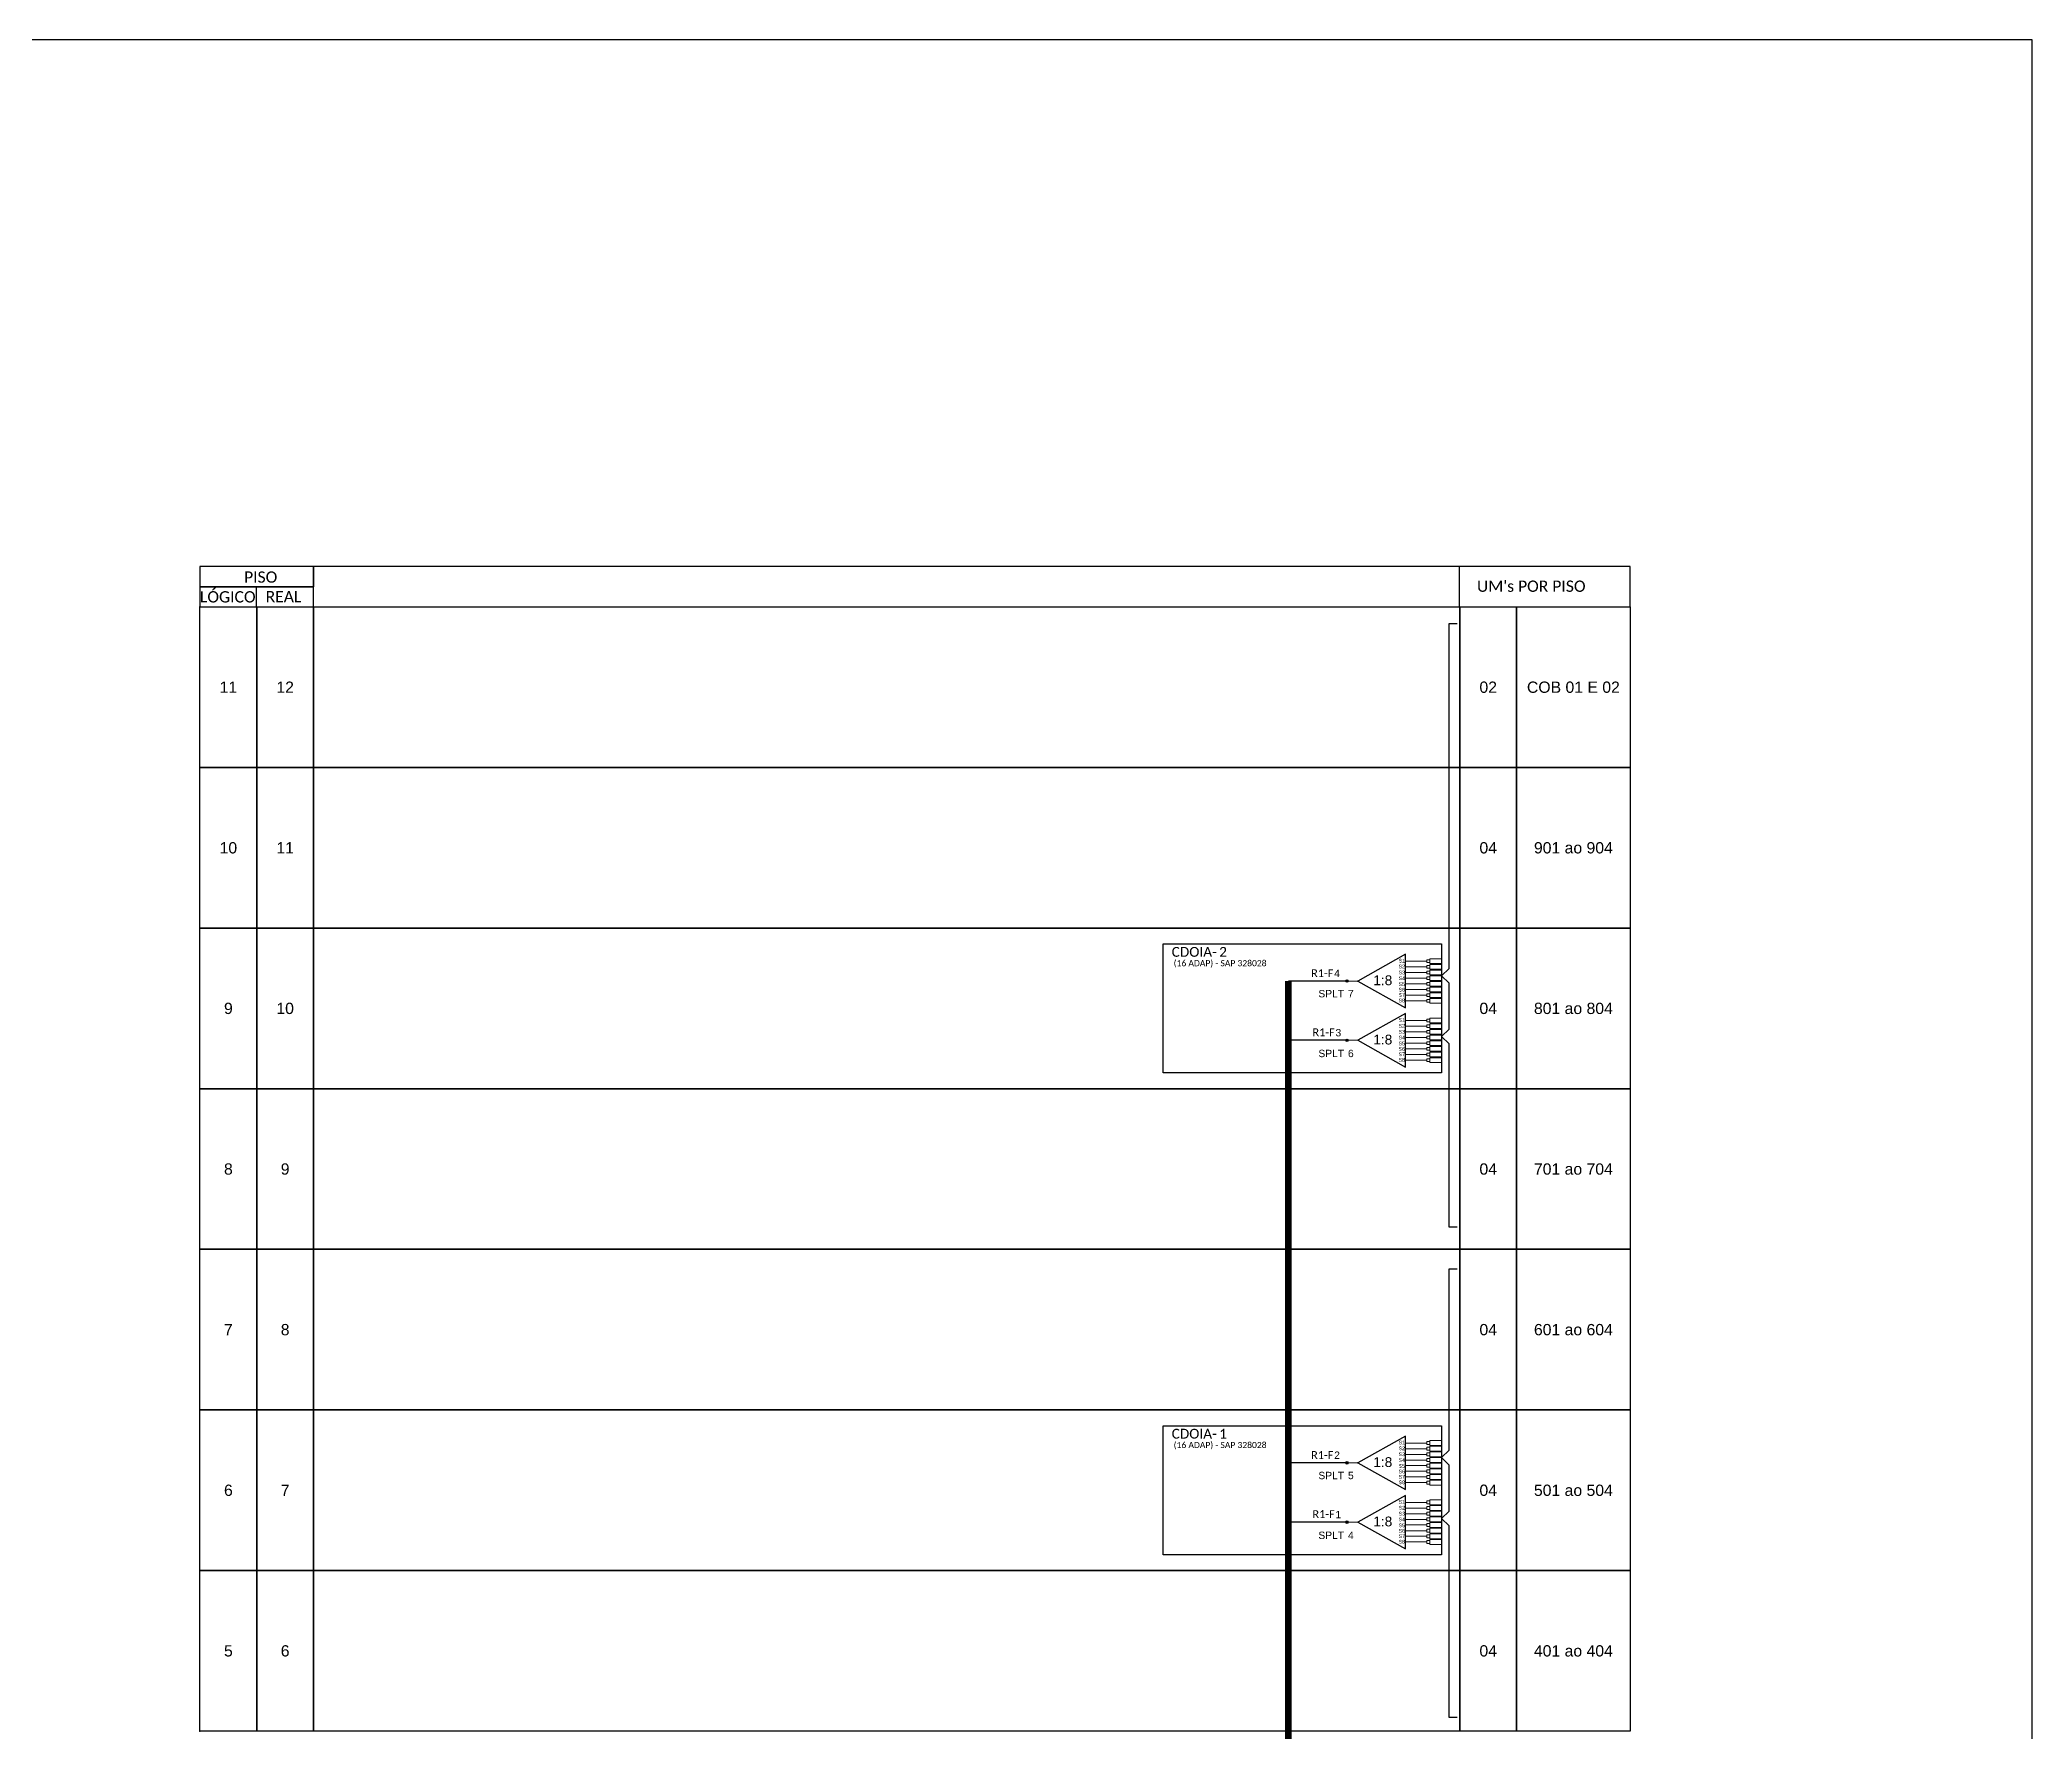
# Model space of a CAD drawing. Extents: x -89 to 1777, y 705 to 1299.
# Drawn here: x 1370.7 to 1776.7, y 954.2 to 1299 of the extents above; entities that cross this region are included whole.
import ezdxf
from ezdxf.enums import TextEntityAlignment as Align

# ---------------------------------------------------------------- set-up
doc = ezdxf.new("R2010")
doc.units = 0
doc.styles.add('ARIAL', font='arial.ttf')
doc.styles.add('WMF-Calibri0', font='calibri.ttf')

# ---------------------------------------------------------------- blocks, each defined once
blk = doc.blocks.new('SPLT_1-8_SC-APC')
at = {"color": 1}
blk.add_lwpolyline([(-7.37, -2.1), (-17.04, -7.55), (-7.37, -13), (-7.37, -2.1)], dxfattribs=at)
at = {"color": 3, "lineweight": 0}
for points in [[(-2.99, -3.51), (-7.37, -3.51)], [(-2.41, -3.02), (-2.41, -4)], [(-2.41, -3.02), (0, -3.02)], [(-2.41, -4), (0, -4)], [(-7.37, -4.66), (-2.99, -4.66)], [(-7.37, -5.82), (-2.99, -5.82)], [(-7.37, -6.97), (-2.99, -6.97)], [(-2.41, -4.17), (-2.41, -5.16)], [(-2.41, -4.17), (0, -4.17)], [(-2.41, -5.16), (0, -5.16)], [(-2.41, -5.32), (-2.41, -6.31)], [(-2.41, -5.32), (0, -5.32)], [(-2.41, -6.31), (0, -6.31)], [(-2.41, -6.48), (-2.41, -7.46)], [(-2.41, -6.48), (0, -6.48)], [(-2.41, -7.46), (0, -7.46)], [(-2.41, -7.63), (-2.41, -8.62)], [(-2.41, -7.63), (0, -7.63)], [(-7.37, -8.12), (-2.99, -8.12)], [(-7.37, -9.28), (-2.99, -9.28)], [(-7.37, -10.43), (-2.99, -10.43)], [(-7.37, -11.58), (-2.99, -11.58)], [(-2.41, -8.62), (0, -8.62)], [(-2.41, -8.78), (-2.41, -9.77)], [(-2.41, -8.78), (0, -8.78)], [(-2.41, -9.77), (0, -9.77)], [(-2.41, -9.94), (-2.41, -10.92)], [(-2.41, -9.94), (0, -9.94)], [(-2.41, -10.92), (0, -10.92)], [(-2.41, -11.09), (-2.41, -12.08)], [(-2.41, -11.09), (0, -11.09)], [(-2.41, -12.08), (0, -12.08)]]:
    blk.add_lwpolyline(points, dxfattribs=at)
for points in [[(-2.99, -3.22), (-2.41, -3.22), (-2.41, -3.8), (-2.99, -3.8)], [(-2.99, -4.38), (-2.41, -4.38), (-2.41, -4.95), (-2.99, -4.95)], [(-2.99, -5.53), (-2.41, -5.53), (-2.41, -6.1), (-2.99, -6.1)], [(-2.99, -6.68), (-2.41, -6.68), (-2.41, -7.26), (-2.99, -7.26)], [(-2.99, -7.84), (-2.41, -7.84), (-2.41, -8.41), (-2.99, -8.41)], [(-2.99, -8.99), (-2.41, -8.99), (-2.41, -9.56), (-2.99, -9.56)], [(-2.99, -10.14), (-2.41, -10.14), (-2.41, -10.72), (-2.99, -10.72)], [(-2.99, -11.3), (-2.41, -11.3), (-2.41, -11.87), (-2.99, -11.87)]]:
    blk.add_lwpolyline(points, close=True, dxfattribs=at)
at = {"color": 1, "lineweight": 0}
blk.add_lwpolyline([(-17.04, -7.55), (-19.26, -7.55)], dxfattribs=at)
at = {"color": 1, "style": 'ARIAL'}
for s, height, p in [('S1', 0.75, (-8.74, -3.78)), ('1:8', 2, (-13.91, -8.4)), ('S2', 0.75, (-8.74, -4.97)), ('S3', 0.75, (-8.74, -6.18)), ('S4', 0.75, (-8.74, -7.36)), ('S5', 0.75, (-8.74, -8.57)), ('S6', 0.75, (-8.74, -9.69)), ('S7', 0.75, (-8.74, -10.78)), ('S8', 0.75, (-8.74, -11.9))]:
    blk.add_text(s, height=height, dxfattribs=at).set_placement(p)

msp = doc.modelspace()

# ---------------------------------------------------------------- hatches: boundary and pattern name
h = msp.add_hatch(color=3)
h.dxf.hatch_style = 1
edge = h.paths.add_edge_path()
edge.add_arc((1637.11, 1107.15), 0.256, 0, 360)
h = msp.add_hatch(color=3)
h.dxf.hatch_style = 1
edge = h.paths.add_edge_path()
edge.add_arc((1637.11, 1095.06), 0.256, 0, 360)
h = msp.add_hatch(color=3)
h.dxf.hatch_style = 1
edge = h.paths.add_edge_path()
edge.add_arc((1637.11, 1008.92), 0.256, 0, 360)
h = msp.add_hatch(color=3)
h.dxf.hatch_style = 1
edge = h.paths.add_edge_path()
edge.add_arc((1637.11, 996.83), 0.256, 0, 360)

# ---------------------------------------------------------------- linework, layer by layer
for points in [[(938.18, 705.02), (1776.75, 705.02), (1776.75, 1299.02), (938.18, 1299.02), (938.18, 705.02)], [(1426.45, 1183.42), (1694.82, 1183.42), (1694.82, 1191.65), (1426.45, 1191.65), (1426.45, 1191.65), (1426.45, 1187.54)], [(1660.07, 1183.42), (1660.07, 1191.65)], [(1414.88, 1183.42), (1414.88, 1187.54)]]:
    msp.add_lwpolyline(points)
for points in [[(1403.31, 1187.54), (1426.45, 1187.54), (1426.45, 1191.65), (1403.31, 1191.65)], [(1403.31, 1183.42), (1426.45, 1183.42), (1426.45, 1187.54), (1403.31, 1187.54)], [(1403.34, 1183.42), (1414.91, 1183.42), (1414.91, 1150.68), (1403.34, 1150.68)], [(1414.91, 1183.42), (1426.49, 1183.42), (1426.49, 1150.68), (1414.91, 1150.68)], [(1426.49, 1183.42), (1660.1, 1183.42), (1660.1, 1150.68), (1426.49, 1150.68)], [(1660.1, 1183.42), (1671.67, 1183.42), (1671.67, 1150.68), (1660.1, 1150.68)], [(1671.67, 1183.42), (1694.82, 1183.42), (1694.82, 1150.68), (1671.67, 1150.68)], [(1403.34, 1150.68), (1414.91, 1150.68), (1414.91, 1117.94), (1403.34, 1117.94)], [(1414.91, 1150.68), (1426.49, 1150.68), (1426.49, 1117.94), (1414.91, 1117.94)], [(1426.49, 1150.68), (1660.1, 1150.68), (1660.1, 1117.94), (1426.49, 1117.94)], [(1660.1, 1150.68), (1671.67, 1150.68), (1671.67, 1117.94), (1660.1, 1117.94)], [(1671.67, 1150.68), (1694.82, 1150.68), (1694.82, 1117.94), (1671.67, 1117.94)], [(1403.34, 1117.94), (1414.91, 1117.94), (1414.91, 1085.19), (1403.34, 1085.19)], [(1414.91, 1117.94), (1426.49, 1117.94), (1426.49, 1085.19), (1414.91, 1085.19)], [(1426.49, 1117.94), (1660.1, 1117.94), (1660.1, 1085.19), (1426.49, 1085.19)], [(1660.1, 1117.94), (1671.67, 1117.94), (1671.67, 1085.19), (1660.1, 1085.19)], [(1671.67, 1117.94), (1694.82, 1117.94), (1694.82, 1085.19), (1671.67, 1085.19)], [(1403.34, 1085.19), (1414.91, 1085.19), (1414.91, 1052.45), (1403.34, 1052.45)], [(1414.91, 1085.19), (1426.49, 1085.19), (1426.49, 1052.45), (1414.91, 1052.45)], [(1426.49, 1085.19), (1660.1, 1085.19), (1660.1, 1052.45), (1426.49, 1052.45)], [(1660.1, 1085.19), (1671.67, 1085.19), (1671.67, 1052.45), (1660.1, 1052.45)], [(1671.67, 1085.19), (1694.82, 1085.19), (1694.82, 1052.45), (1671.67, 1052.45)], [(1403.34, 1052.45), (1414.91, 1052.45), (1414.91, 1019.71), (1403.34, 1019.71)], [(1414.91, 1052.45), (1426.49, 1052.45), (1426.49, 1019.71), (1414.91, 1019.71)], [(1426.49, 1052.45), (1660.1, 1052.45), (1660.1, 1019.71), (1426.49, 1019.71)], [(1660.1, 1052.45), (1671.67, 1052.45), (1671.67, 1019.71), (1660.1, 1019.71)], [(1671.67, 1052.45), (1694.82, 1052.45), (1694.82, 1019.71), (1671.67, 1019.71)], [(1403.34, 1019.71), (1414.91, 1019.71), (1414.91, 986.96), (1403.34, 986.96)], [(1414.91, 1019.71), (1426.49, 1019.71), (1426.49, 986.96), (1414.91, 986.96)], [(1426.49, 1019.71), (1660.1, 1019.71), (1660.1, 986.96), (1426.49, 986.96)], [(1660.1, 1019.71), (1671.67, 1019.71), (1671.67, 986.96), (1660.1, 986.96)], [(1671.67, 1019.71), (1694.82, 1019.71), (1694.82, 986.96), (1671.67, 986.96)], [(1403.34, 986.96), (1414.91, 986.96), (1414.91, 954.22), (1403.34, 954.22)], [(1414.91, 986.96), (1426.49, 986.96), (1426.49, 954.22), (1414.91, 954.22)], [(1426.49, 986.96), (1660.1, 986.96), (1660.1, 954.22), (1426.49, 954.22)], [(1660.1, 986.96), (1671.67, 986.96), (1671.67, 954.22), (1660.1, 954.22)], [(1671.67, 986.96), (1694.82, 986.96), (1694.82, 954.22), (1671.67, 954.22)]]:
    msp.add_lwpolyline(points, close=True)
at = {"color": 3}
for points in [[(1659.59, 1057), (1657.94, 1057), (1657.94, 1088.65), (1657.94, 1088.65), (1657.94, 1094.31), (1656.37, 1095.82), (1657.94, 1097.32), (1657.94, 1101.05), (1657.94, 1101.05), (1657.94, 1106.72), (1656.37, 1108.22), (1657.94, 1109.73), (1657.94, 1180), (1659.59, 1180)], [(1659.59, 957), (1657.94, 957), (1657.94, 990.42), (1657.94, 990.42), (1657.94, 996.08), (1656.37, 997.58), (1657.94, 999.09), (1657.94, 1002.82), (1657.94, 1002.82), (1657.94, 1008.48), (1656.37, 1009.99), (1657.94, 1011.5), (1657.94, 1048.5), (1659.59, 1048.5)]]:
    msp.add_lwpolyline(points, dxfattribs=at)
at = {"color": 1}
for points in [[(1656.37, 1090.81), (1656.37, 1090.81), (1656.37, 1088.43), (1599.63, 1088.43), (1599.63, 1114.7), (1603.24, 1114.7)], [(1656.37, 992.58), (1656.37, 992.58), (1656.37, 990.2), (1599.63, 990.2), (1599.63, 1016.47), (1603.24, 1016.47)]]:
    msp.add_lwpolyline(points, dxfattribs=at)
for points in [[(1599.63, 1114.7), (1656.37, 1114.7), (1656.37, 1088.43), (1599.63, 1088.43)], [(1599.63, 1016.47), (1656.37, 1016.47), (1656.37, 990.2), (1599.63, 990.2)]]:
    msp.add_lwpolyline(points, close=True, dxfattribs=at)
at = {"color": 5, "const_width": 1.36}
msp.add_lwpolyline([(1625.16, 1107.15), (1625.16, 894.5), (1597.99, 894.5), (1597.99, 880.83)], dxfattribs=at)
at = {"color": 5}
for points in [[(1637.11, 1107.15), (1625.16, 1107.15)], [(1637.11, 1095.06), (1625.16, 1095.06)], [(1637.11, 1008.92), (1625.16, 1008.92)], [(1637.11, 996.83), (1625.16, 996.83)]]:
    msp.add_lwpolyline(points, dxfattribs=at)
at = {"color": 3}
for centre in [(1637.11, 1107.15), (1637.11, 1095.06), (1637.11, 1008.92), (1637.11, 996.83)]:
    msp.add_circle(centre, 0.256, dxfattribs=at)
for p in [(1403.34, 1183.42), (1403.34, 1150.68), (1403.34, 1117.94), (1639.34, 1107.15), (1403.34, 1085.19), (1403.34, 1052.45), (1403.34, 1019.71), (1639.34, 1008.92), (1403.34, 986.96), (1403.34, 954.22)]:
    msp.add_point(p)

# ---------------------------------------------------------------- block references
for p in [(1656.37, 1114.7), (1656.37, 1102.61), (1656.37, 1016.47), (1656.37, 1004.37)]:
    msp.add_blockref('SPLT_1-8_SC-APC', p, dxfattribs=at)

# ---------------------------------------------------------------- texts
at = {"style": 'WMF-Calibri0'}
for s, p in [('     PISO', (1408.27, 1188.35)), ('  LÓGICO', (1401.72, 1184.32)), ('    REAL', (1413.48, 1184.37)), ("UM's POR PISO", (1663.6, 1186.49))]:
    msp.add_text(s, height=2.3, dxfattribs=at).set_placement(p)
at = {"style": 'ARIAL'}
for s, p in [('11', (1409.13, 1167.05)), ('12', (1420.7, 1167.05)), ('02', (1665.89, 1167.05)), ('COB 01 E 02', (1683.25, 1167.05)), ('10', (1409.13, 1134.31)), ('11', (1420.7, 1134.31)), ('04', (1665.89, 1134.31)), ('901 ao 904', (1683.25, 1134.31)), ('9', (1409.13, 1101.57)), ('10', (1420.7, 1101.57)), ('04', (1665.89, 1101.57)), ('801 ao 804', (1683.25, 1101.57)), ('8', (1409.13, 1068.82)), ('9', (1420.7, 1068.82)), ('04', (1665.89, 1068.82)), ('701 ao 704', (1683.25, 1068.82)), ('7', (1409.13, 1036.08)), ('8', (1420.7, 1036.08)), ('04', (1665.89, 1036.08)), ('601 ao 604', (1683.25, 1036.08)), ('6', (1409.13, 1003.33)), ('7', (1420.7, 1003.33)), ('04', (1665.89, 1003.33)), ('501 ao 504', (1683.25, 1003.33)), ('5', (1409.13, 970.59)), ('6', (1420.7, 970.59)), ('04', (1665.89, 970.59)), ('401 ao 404', (1683.25, 970.59))]:
    msp.add_text(s, height=2.3, dxfattribs=at).set_placement(p, align=Align.MIDDLE_CENTER)
at = {"color": 1, "style": 'WMF-Calibri0'}
for s, p in [('CDOIA-', (1601.38, 1112.09)), ('2', (1611.06, 1112.09)), ('CDOIA-', (1601.38, 1013.86)), ('1', (1611.06, 1013.86))]:
    msp.add_text(s, height=2, dxfattribs=at).set_placement(p)
for p in [(1611.25, 1110.16), (1611.25, 1011.93)]:
    msp.add_text('(16 ADAP) - SAP 328028', height=1.25, dxfattribs=at).set_placement(p, align=Align.CENTER)
at = {"color": 5, "style": 'WMF-Calibri0'}
for p in [(1629.8, 1107.94), (1630.07, 1095.9), (1629.8, 1009.71), (1630.07, 997.67)]:
    msp.add_text('R1-F', height=1.6, dxfattribs=at).set_placement(p)
at = {"color": 5, "style": 'ARIAL'}
for s, p in [('4', (1635.08, 1107.96)), ('3', (1635.35, 1095.86)), ('2', (1635.08, 1009.73)), ('1', (1635.35, 997.63))]:
    msp.add_text(s, height=1.5, dxfattribs=at).set_placement(p, align=Align.CENTER)
at = {"color": 7, "style": 'ARIAL'}
for s, p in [('SPLT', (1633.9, 1103.82)), ('7', (1637.89, 1103.82)), ('SPLT', (1633.9, 1091.63)), ('6', (1637.89, 1091.63)), ('SPLT', (1633.9, 1005.59)), ('5', (1637.89, 1005.59)), ('SPLT', (1633.9, 993.4)), ('4', (1637.89, 993.4))]:
    msp.add_text(s, height=1.5, dxfattribs=at).set_placement(p, align=Align.CENTER)

doc.saveas('drawing.dxf')
